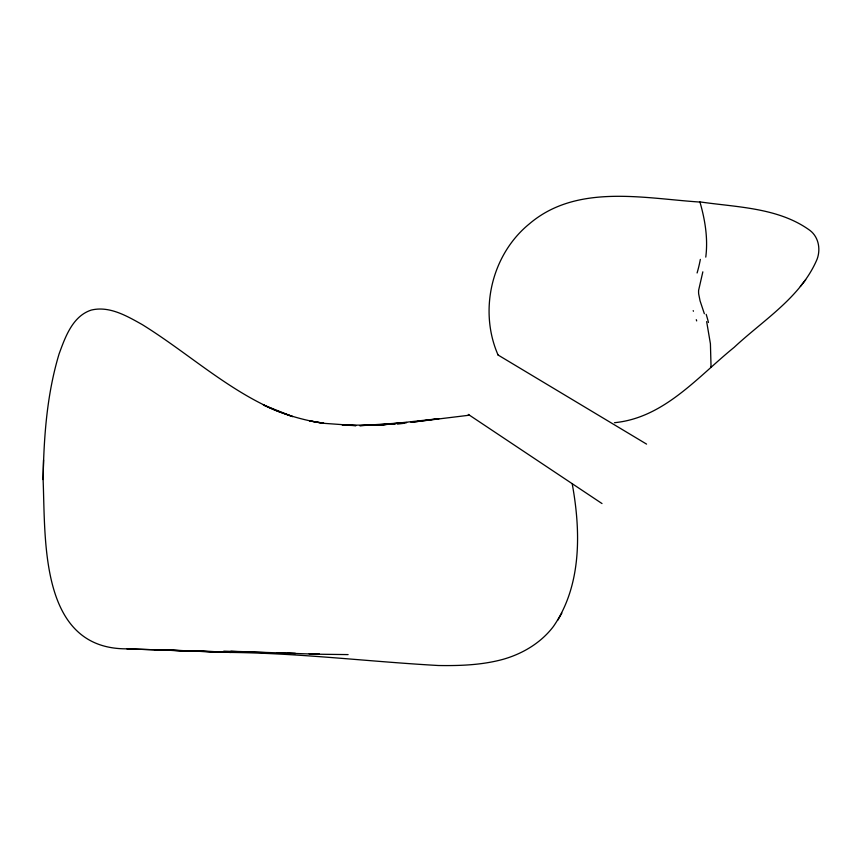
<?xml version="1.0" encoding="UTF-8"?>
<svg xmlns="http://www.w3.org/2000/svg" width="862" height="862" viewBox="0 0 862 862"><rect width="100%" height="100%" fill="white"/><g stroke="black" fill="none" stroke-linecap="round" stroke-linejoin="round"><path stroke-width="1.29" d="M394.99 423.878L373.537 425.16L342.257 425.074L356.028 425.623L325.136 423.414L309.652 420.904L323.756 423.361C302.853 420.214 282.402 414.159 263.352 404.946L292.606 416.615L277.79 411.282C227.848 390.367 187.797 352.795 142.187 324.565C126.962 316.052 109.377 305.665 91.264 310.083C72.527 316.16 65.232 337.193 59.101 353.883C46.828 394.473 43.822 437.185 43.111 479.369L43.1 479.541C45.6 540.183 39.318 649.226 126.854 648.838L230.66 652.426L126.854 648.838M43.1 479.541L43.542 459.985M711.031 366.307L710.417 343.787L706.657 321.623M711.021 366.522L711.01 367.093M705.773 257.113C708.155 238.537 705.062 219.735 699.901 201.891C737.021 207.311 778.645 207.526 810.097 230.531C818.684 237.19 820.753 249.193 817.154 259.042C801.1 297.196 763.161 320.179 734.165 347.343C697.724 376.802 664.214 417.865 614.466 422.703M702.842 271.832L698.619 290.332A19.104 15.236 88.2 0 0 698.673 293.899L700.063 300.86L704.351 313.725M230.488 652.426C299.987 653.17 369.044 661.628 438.359 665.507C459.855 665.863 481.632 665.087 502.503 659.484C522.286 653.989 540.905 642.987 553.415 626.469C581.915 585.352 580.837 530.949 572.185 483.668M557.811 620.155L561.862 613.097M800.324 286.453L805.69 279.762M469.467 415.193L410.98 422.326L439.07 418.663L377.481 425.343L406.638 422.563L359.766 425.666L394.753 423.888M397.576 423.727L404.03 423.328L397.404 423.727M315.804 654.193L348.108 654.603M316.537 654.204L230.876 651.23M287.649 653.321L295.72 653.504M309.178 653.816L319.242 654.042L311.279 653.838M295.375 653.439L276.799 652.965M268.836 652.749L223.754 651.144M699.955 202.064C643.645 198.357 576.635 183.401 529.279 223.937C491.555 254.678 478.604 310.514 498.042 354.95M497.999 354.972L646.575 444.113M468.292 414.406L601.999 503.548M693.199 310.643A94.13 29.017 62.2 0 1 693.414 311.247M696.291 319.694A94.13 29.017 62.2 0 1 696.668 320.912M706.172 314.339A84.314 38.014 59.2 0 1 708.456 322.485M700.343 259.408A90.23 45.632 -62 0 1 697.099 272.963M235.014 652.308L154.675 649.732L235.014 652.308"/></g></svg>
